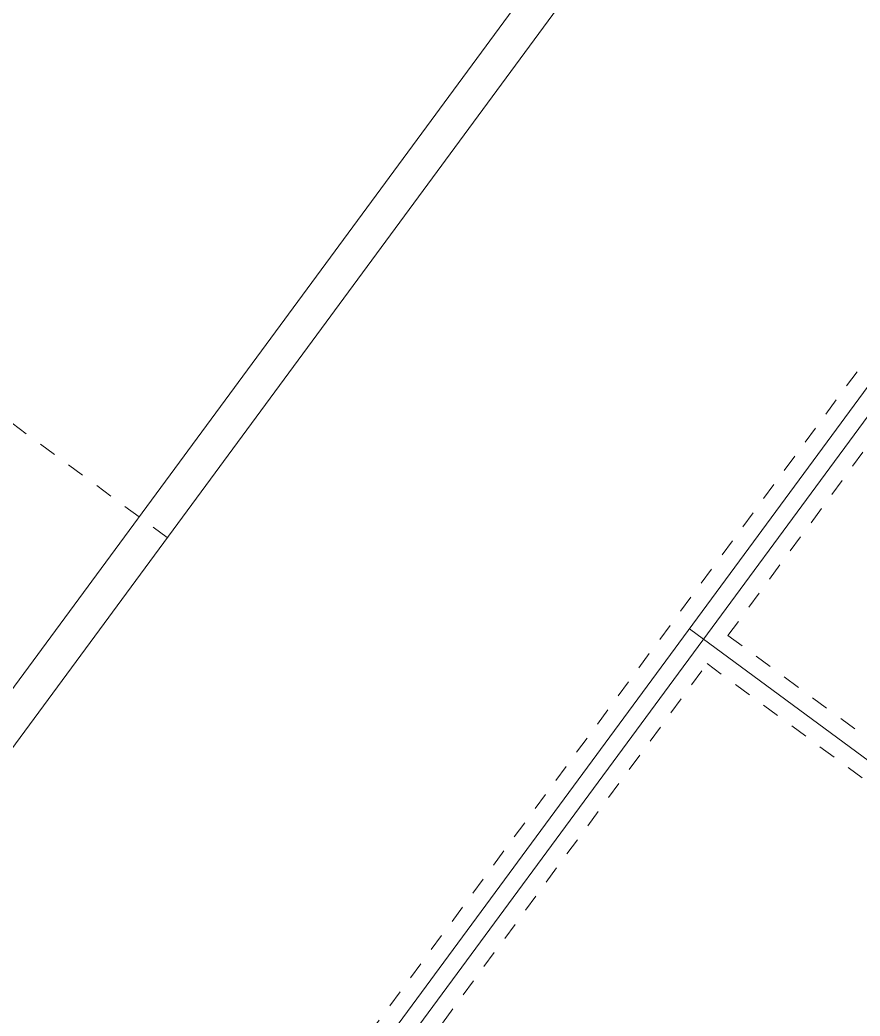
# Model space of a CAD drawing. Header units: metres. Extents: x 432095 to 435012, y 2470938 to 2473256.
# Drawn here: x 433758.08 to 433762.88, y 2471296.7 to 2471302.39 of the extents above; entities that cross this region are included whole.
import ezdxf
from ezdxf.lldxf.tags import DXFTag

# ---------------------------------------------------------------- set-up
doc = ezdxf.new("R2010")
doc.units = ezdxf.units.M
doc.header["$MEASUREMENT"] = 0
for name, pattern in [('MB D$0$DASHDOT', [1, 0.5, -0.25, 0, -0.25]), ('MB D$0$DASHED2', [0.375, 0.25, -0.125]), ('MB D$0$HIDDEN', [0.375, 0.25, -0.125])]:
    doc.linetypes.add(name, pattern=pattern)
doc.layers.add('cong trinh tram 110kv', color=7, linetype='Continuous', lineweight=5)
doc.layers.add('MB D$0$net dut du kien lam', color=8, linetype='MB D$0$HIDDEN', lineweight=20)
tags = doc.linetypes.add('MB D$0$ACAD_ISO04W100', pattern=[30, 24, -3, 0, -3]).pattern_tags.tags
tags[10:11] = [DXFTag(74, 4), DXFTag(75, 0), DXFTag(340, '0'), DXFTag(46, 1.0), DXFTag(50, 0.0), DXFTag(44, 0.0), DXFTag(45, 0.0)]
tags[8:9] = [DXFTag(74, 4), DXFTag(75, 0), DXFTag(340, '0'), DXFTag(46, 1.0), DXFTag(50, 0.0), DXFTag(44, 0.0), DXFTag(45, 0.0)]
tags[6:7] = [DXFTag(74, 4), DXFTag(75, 0), DXFTag(340, '0'), DXFTag(46, 1.0), DXFTag(50, 0.0), DXFTag(44, 0.0), DXFTag(45, 0.0)]
tags[4:5] = [DXFTag(74, 4), DXFTag(75, 0), DXFTag(340, '0'), DXFTag(46, 1.0), DXFTag(50, 0.0), DXFTag(44, 0.0), DXFTag(45, 0.0)]

# ---------------------------------------------------------------- blocks, each defined once
blk = doc.blocks.new('MB D$0$MBA 63')
at = {"layer": 'MB D$0$net dut du kien lam', "color": 8, "linetype": 'MB D$0$DASHDOT', "ltscale": 0.5}
blk.add_line((102388.6, 36012.3), (102388.6, 25012.3), dxfattribs=at)
at = {"layer": 'MB D$0$net dut du kien lam', "color": 0, "linetype": 'ByBlock', "ltscale": 3}
for points in [[(106699.6, 25012.3), (106699.6, 36012.3), (98099.6, 36012.3), (98099.6, 25012.3)], [(106499.6, 25212.3), (106499.6, 35812.3), (98299.6, 35812.3), (98299.6, 25212.3)]]:
    blk.add_lwpolyline(points, close=True, dxfattribs=at)
blk = doc.blocks.new('MB D$0$be dau su co1')
at = {"layer": 'cong trinh tram 110kv', "linetype": 'MB D$0$ACAD_ISO04W100', "ltscale": 200}
for p, q in [((2750, -100), (2750, 4600)), ((-100, 0), (5600, 0))]:
    blk.add_line(p, q, dxfattribs=at)
at = {"layer": 'cong trinh tram 110kv', "linetype": 'MB D$0$DASHED2', "ltscale": 100}
for p, q in [((2850, 100), (2850, 2850)), ((2650, 100), (2650, 1650)), ((100, 100), (2650, 100)), ((2850, 100), (5400, 100)), ((-200, -200), (5700, -200))]:
    blk.add_line(p, q, dxfattribs=at)
at = {"layer": 'cong trinh tram 110kv', "ltscale": 3}
blk.add_line((-100, -100), (5600, -100), dxfattribs=at)

msp = doc.modelspace()

# ---------------------------------------------------------------- block references
at = {"layer": 'cong trinh tram 110kv', "yscale": 0.00100000003283925, "zscale": 0.001, "rotation": 233.6153637256497}
for name, p, xscale in [('MB D$0$MBA 63', (433790.6662, 2471403.2202), 0.001000000045165598), ('MB D$0$be dau su co1', (433760.3528, 2471296.6352), -0.001000000045165598)]:
    msp.add_blockref(name, p, dxfattribs=dict(at, xscale=xscale))

doc.saveas('drawing.dxf')
